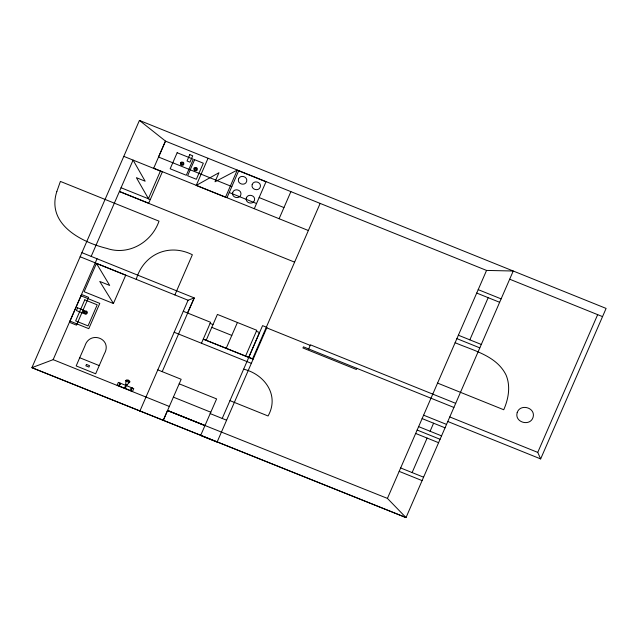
<?xml version="1.0" encoding="UTF-8"?>
<svg xmlns="http://www.w3.org/2000/svg" width="638" height="638" viewBox="0 0 638 638"><rect width="100%" height="100%" fill="white"/><g stroke="black" fill="none" stroke-linecap="round" stroke-linejoin="round"><path stroke-width="0.96" d="M447.796 421.503L540.657 458.913L606.1 308.417L139.427 120.422L31.9 367.679L406.015 517.577L513.239 271.014L486.555 270.424L165.473 141.118L158.511 157.028L231.841 186.567M91.178 256.396L133.087 160.098L145.161 181.216L136.388 177.675L148.51 198.809M157.809 369.873L181.16 379.283L163.176 420.57L167.499 410.537L387.425 498.398L406.015 517.577L31.9 367.679L53.153 359.657L97.032 258.757M96.466 263.414L84.152 291.726L113.412 303.513L125.726 275.201L96.466 263.414L109.696 285.441L99.751 281.43L113.428 303.465M153.622 168.376L165.489 141.086L139.427 120.422M148.367 198.753L160.393 171.096M79.726 357.735L76.169 365.925L95.668 373.78L104.329 353.867C112.894 338.722 89.775 330.037 84.878 346.035L79.726 357.735L99.225 365.59M136.229 279.356C143.558 254.251 168.855 242.895 192.365 254.745L174.884 294.931M196.233 185.435L218.954 172.723L215.014 181.774L237.296 170.059L225.485 197.222L196.233 185.435L208.044 158.272M118.7 385.799L119.912 383.023M124.163 388C126.81 385.735 125.192 382.345 126.3 380.001L128.23 380.009L129.905 381.452C128.788 383.781 125.495 385.177 125.479 388.526M130.894 390.711L132.098 387.928M130.942 390.727L132.146 387.952M227.008 197.652L238.684 170.793L265.99 181.79L254.315 208.65M139.85 411.167L188.082 300.251L194.255 297.922L162.196 371.643M201.464 343.252L210.58 322.286L183.281 311.288M206.162 340.309L217.414 314.43L256.787 330.293L245.55 356.14M153.702 168.193L279.117 218.714L290.888 191.639M226.187 348.332L237.424 322.493M248.692 357.392L259.499 332.534L256.364 331.274M222.215 418.448L262.577 325.635L266.971 327.406L217.087 442.102L200.643 435.475L216.609 398.909L179.182 383.829M320.156 203.394L252.576 358.803L203.251 339.137L253.119 359.242M308.68 348.946L310.459 344.847L455.684 403.352M356.825 368.341L356.331 369.482L302.93 347.965L303.433 346.833L453.905 407.451M387.425 498.398L486.555 270.424M412.116 472.575L427.117 438.075M430.092 431.248L433.585 423.209M469.839 339.839L488.174 297.675M540.657 458.913L537.754 452.398L597.662 314.646M187.444 312.971L194.255 297.922L81.919 252.664M83.993 311.551L85.971 310.81L87.278 311.886L87.406 312.931L86.297 314.135L85.189 314.239L83.881 313.162L83.745 312.118M509.674 279.205L602.535 316.615M259.164 197.581L283.958 207.565M478.205 289.644L501.117 298.871M229.249 192.524L256.572 203.53M476.714 293.057L499.634 302.292M279.109 218.73L308.361 230.509M123.796 156.358L162.339 171.885L148.702 203.211L119.442 191.424M121.045 187.747L150.313 199.534M119.378 191.559L294.604 262.146M458.379 335.221L481.299 344.456M456.896 338.634L479.816 347.869M455.125 342.71C473.221 350.565 496.563 355.637 506.094 375.104C510.767 386.317 508.47 398.957 503.741 409.748L437.564 383.095M266.764 327.876L310.228 345.389M80.133 256.763L188.082 300.251M449.774 416.949L537.754 452.398M210.101 323.378L213.012 324.551M211.792 327.358L231.801 335.413M423.608 415.178L446.528 424.414M422.125 418.592L445.045 427.819M418.632 426.631L441.544 435.866M417.148 430.044L440.06 439.279M174.166 332.254L251.34 363.341M80.978 295.817L99.783 303.393L88.794 328.674L69.981 321.097M415.657 433.457L438.577 442.692M243.652 369.155C264.595 374.299 279.763 395.281 268.064 415.976L229.967 400.632M400.656 467.957L423.576 477.192M399.173 471.37L422.093 480.605M173.392 397.147L210.819 412.228M210.157 413.591L226.61 420.219M125.742 384.355L127.066 384.889M125.367 385.216L118.349 382.393L117.145 385.169L132.552 391.373L133.757 388.598L126.691 385.751M53.153 359.657L169.317 406.454M167.603 410.465L205.029 425.538M167.563 410.561L204.934 425.618M238.524 179.079C237.017 184.071 245.096 186.336 246.635 181.511C248.142 176.519 240.055 174.246 238.524 179.079M252.177 184.573C250.67 189.574 258.749 191.839 260.288 187.014C261.795 182.021 253.709 179.749 252.177 184.573M517.187 412.626C514.244 422.396 530.05 426.83 533.049 417.388C535.992 407.618 520.185 403.192 517.187 412.626M232.695 192.485C231.187 197.477 239.274 199.742 240.805 194.917C242.312 189.925 234.226 187.652 232.695 192.485M246.348 197.979C244.84 202.972 252.927 205.245 254.458 200.42C255.966 195.419 247.879 193.154 246.348 197.979M56.846 191.48C46.175 224.026 81.034 242.065 106.953 248.429C128.685 255.878 151.796 242.217 159.006 221.155L60.395 181.423L56.846 191.48M81.592 294.517L69.502 322.326L76.504 325.149L88.594 297.34L81.592 294.517M77.597 307.819L76.408 310.554L83.235 313.298L84.423 310.57L77.597 307.819M84.79 299.828L75.635 320.898L88.044 325.898L97.207 304.828L84.79 299.828M84.671 311.974L85.013 313.362L86.481 313.075L86.146 311.679L84.671 311.974M177.157 152.721L170.171 168.783L186.304 175.283L193.29 159.221L177.157 152.721M86.449 364.442L85.851 365.821L88.953 367.073L89.551 365.694L86.449 364.442M180.538 162.722L180.426 164.333L181.128 165.162L182.835 165.306L183.704 164.66L183.816 163.049L183.114 162.212L181.407 162.076L180.538 162.722M181.216 163.137L181.551 164.524L183.026 164.237L182.691 162.842L181.216 163.137M189.797 154.619L187.03 160.991L189.957 162.172L192.724 155.8L189.797 154.619M194.614 159.699L187.628 175.769L196.344 179.286L203.331 163.208L194.614 159.699M194.048 168.161L193.936 169.772L194.646 170.601L196.352 170.745L197.222 170.099L197.333 168.496L196.632 167.658L194.917 167.523L194.048 168.161M194.734 168.584L195.069 169.971L196.544 169.684L196.209 168.288L194.734 168.584M120.143 384.451C120.024 385.623 118.62 383.749 120.143 384.451M130.87 388.773C130.08 389.682 132.457 389.339 130.87 388.773M125.798 380.711C132.76 385.24 129.043 379.179 125.798 380.711"/></g></svg>
